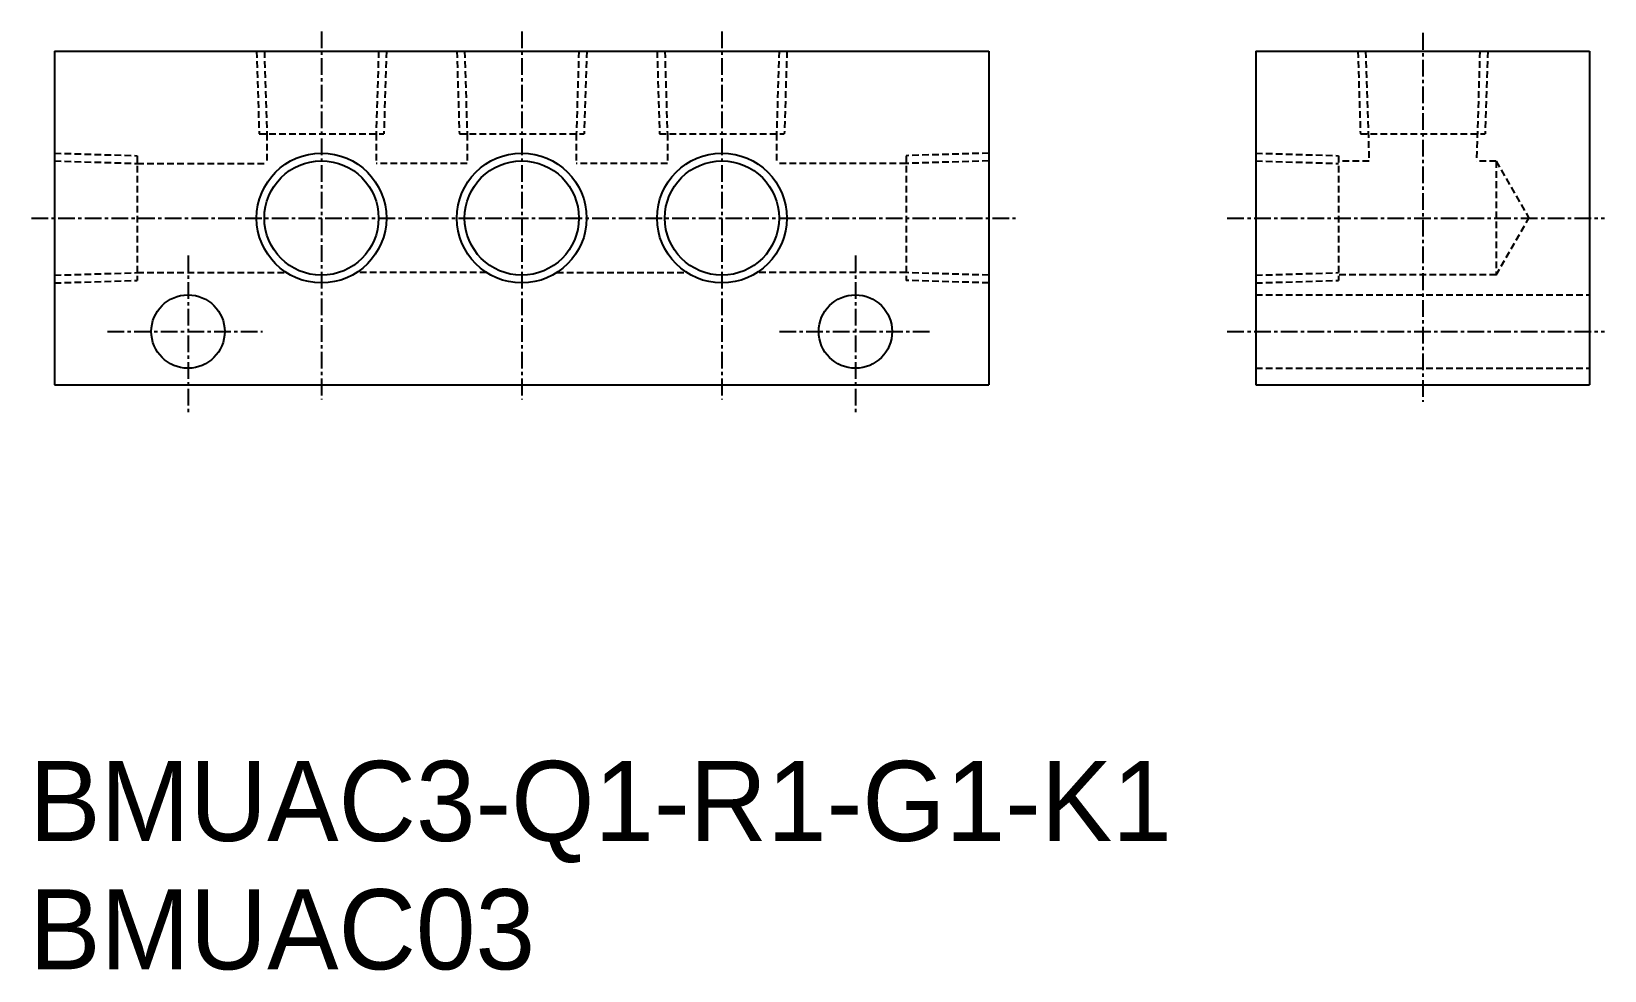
# Model space of a CAD drawing. Extents: x 561 to 679, y 337 to 408.
import ezdxf

# ---------------------------------------------------------------- set-up
doc = ezdxf.new("R2010")
doc.units = 0
doc.linetypes.add('CENTER', pattern=[2, 1.25, -0.25, 0.25, -0.25])
doc.linetypes.add('DASHED', pattern=[0.75, 0.5, -0.25])
doc.layers.get('0').update_dxf_attribs({"linetype": 'CONTINUOUS'})
doc.layers.add('CENTER', color=1, linetype='CENTER')

msp = doc.modelspace()

# ---------------------------------------------------------------- linework, layer by layer
at = {"color": 7, "linetype": 'CONTINUOUS'}
for p, q in [((562.83, 406.19), (632.83, 406.19)), ((562.83, 406.19), (562.83, 381.19)), ((632.83, 406.19), (632.83, 381.19)), ((562.83, 381.19), (632.83, 381.19))]:
    msp.add_line(p, q, dxfattribs=at)
at = {"color": 3, "linetype": 'DASHED'}
for p, q in [((577.97, 406.19), (578.16, 399.99)), ((578.55, 406.19), (578.74, 399.99)), ((587.11, 406.19), (586.92, 399.99)), ((587.7, 406.19), (587.5, 399.99)), ((592.97, 406.19), (593.16, 399.99)), ((593.55, 406.19), (593.74, 399.99)), ((602.11, 406.19), (601.92, 399.99)), ((602.7, 406.19), (602.5, 399.99)), ((607.97, 406.19), (608.16, 399.99)), ((608.55, 406.19), (608.74, 399.99)), ((617.11, 406.19), (616.92, 399.99)), ((617.7, 406.19), (617.5, 399.99)), ((660.47, 406.19), (660.66, 399.99)), ((661.05, 406.19), (661.31, 397.94)), ((669.61, 406.19), (669.36, 397.94)), ((670.2, 406.19), (670, 399.99)), ((578.16, 399.99), (587.5, 399.99)), ((578.74, 399.99), (578.74, 397.78)), ((586.92, 399.99), (586.92, 397.78)), ((593.16, 399.99), (602.5, 399.99)), ((593.74, 399.99), (593.74, 397.78)), ((601.92, 399.99), (601.92, 397.78)), ((608.16, 399.99), (617.5, 399.99)), ((608.74, 399.99), (608.74, 397.78)), ((616.92, 399.99), (616.92, 397.78)), ((660.66, 399.99), (670, 399.99)), ((562.83, 398.55), (569.03, 398.36)), ((569.03, 398.36), (569.03, 389.02)), ((632.83, 398.55), (626.63, 398.36)), ((626.63, 398.36), (626.63, 389.02)), ((652.83, 398.55), (659.03, 398.36)), ((659.03, 398.36), (659.03, 389.02)), ((562.83, 397.97), (569.03, 397.78)), ((569.03, 397.78), (578.74, 397.78)), ((593.74, 397.78), (586.92, 397.78)), ((608.74, 397.78), (601.92, 397.78)), ((626.63, 397.78), (616.92, 397.78)), ((632.83, 397.97), (626.63, 397.78)), ((652.83, 397.97), (659.03, 397.78)), ((661.31, 397.94), (659.03, 397.94)), ((670.83, 397.94), (669.36, 397.94)), ((670.83, 397.94), (670.83, 389.44)), ((670.83, 397.94), (673.29, 393.69)), ((670.83, 389.44), (673.29, 393.69)), ((562.83, 389.41), (569.03, 389.6)), ((562.83, 388.83), (569.03, 389.02)), ((569.03, 389.6), (580.2, 389.6)), ((595.2, 389.6), (585.47, 389.6)), ((600.47, 389.6), (610.2, 389.6)), ((626.63, 389.6), (615.47, 389.6)), ((632.83, 389.41), (626.63, 389.6)), ((632.83, 388.83), (626.63, 389.02)), ((652.83, 389.41), (659.03, 389.6)), ((652.83, 388.83), (659.03, 389.02)), ((670.83, 389.44), (659.03, 389.44)), ((652.83, 387.94), (677.83, 387.94)), ((652.83, 382.44), (677.83, 382.44))]:
    msp.add_line(p, q, dxfattribs=at)
for p, q in [((652.83, 406.19), (677.83, 406.19)), ((652.83, 406.19), (652.83, 381.19)), ((677.83, 406.19), (677.83, 381.19)), ((652.83, 399.94), (652.83, 399.94)), ((652.83, 393.69), (652.83, 393.69)), ((652.83, 381.19), (677.83, 381.19))]:
    msp.add_line(p, q)
at = {"color": 3, "linetype": 'CONTINUOUS'}
for centre in [(582.83, 393.69), (597.83, 393.69), (612.83, 393.69)]:
    msp.add_circle(centre, 4.86, dxfattribs=at)
at = {"color": 7, "linetype": 'CONTINUOUS'}
for centre, radius in [((582.83, 393.69), 4.28), ((597.83, 393.69), 4.28), ((612.83, 393.69), 4.28), ((572.83, 385.19), 2.75), ((622.83, 385.19), 2.75)]:
    msp.add_circle(centre, radius, dxfattribs=at)
at = {"layer": 'CENTER', "color": 1, "linetype": 'CENTER'}
for p, q in [((582.83, 407.66), (582.83, 380.09)), ((597.83, 407.66), (597.83, 380.09)), ((612.83, 407.66), (612.83, 380.09)), ((612.83, 407.66), (612.83, 380.09)), ((665.33, 407.55), (665.33, 379.92)), ((561.1, 393.69), (634.81, 393.69)), ((650.69, 393.69), (678.95, 393.69)), ((572.83, 390.89), (572.83, 378.96)), ((622.83, 390.89), (622.83, 378.96)), ((566.79, 385.19), (578.41, 385.19)), ((617.13, 385.19), (628.41, 385.19)), ((650.69, 385.19), (678.95, 385.19))]:
    msp.add_line(p, q, dxfattribs=at)

# ---------------------------------------------------------------- texts
at = {"color": 7, "linetype": 'CONTINUOUS'}
for s, p in [('BMUAC3-Q1-R1-G1-K1', (560.93, 347.03)), ('BMUAC03', (560.93, 337.42))]:
    msp.add_text(s, height=6, dxfattribs=at).set_placement(p)

doc.saveas('drawing.dxf')
